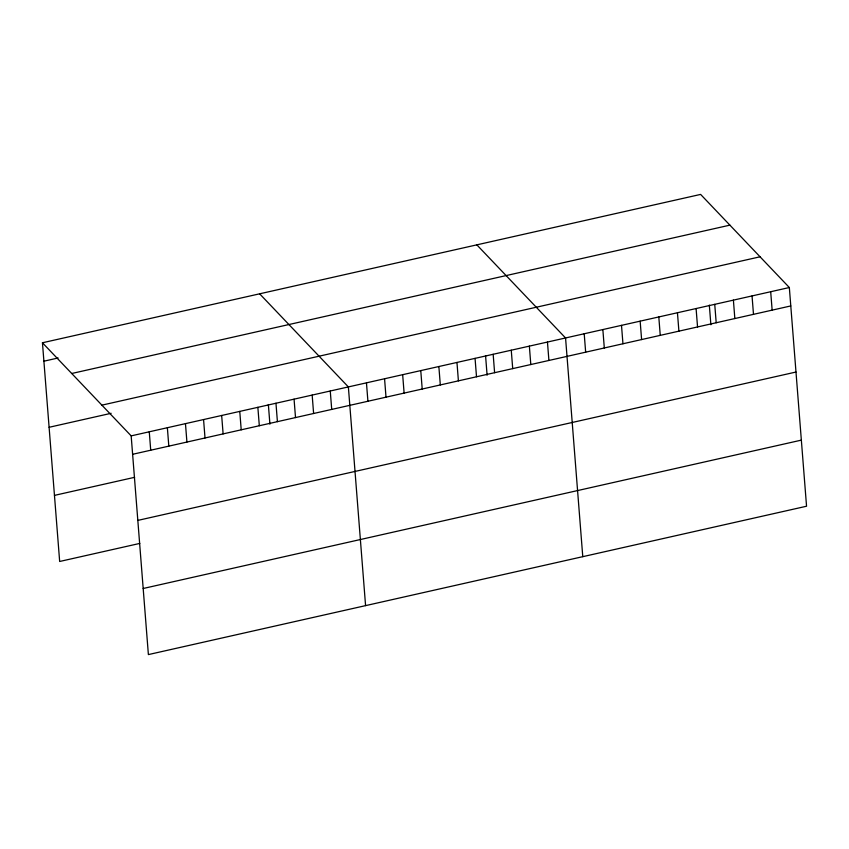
<?xml version="1.0" encoding="UTF-8"?>
<svg xmlns="http://www.w3.org/2000/svg" width="849" height="849" viewBox="0 0 849 849"><rect width="100%" height="100%" fill="white"/><g stroke="black" fill="none" stroke-linecap="round" stroke-linejoin="round"><path stroke-width="1.27" d="M42.45 342.773L700.616 194.41L789.337 287.524L806.55 506.227L148.384 654.59L131.171 435.877L42.45 342.773L59.663 561.476L139.82 543.413M43.904 361.196L58.125 357.981M71.73 373.496L729.896 225.144M101.891 405.153L760.057 256.801M49.104 427.291L111.155 413.293M131.171 435.877L789.337 287.524M132.614 454.3L790.79 305.937M54.463 495.381L134.62 477.318M137.825 520.395L795.991 372.032M143.184 588.495L801.35 440.132M476.841 244.862L565.561 337.966L582.775 556.668M259.645 293.818L348.366 386.921L365.579 605.624M770.69 291.727L772.144 310.14M752.044 295.93L753.488 314.342M733.398 300.132L734.841 318.555M714.741 304.335L716.195 322.758M709.329 305.12L710.878 324.764M696.095 308.537L697.549 326.961M677.449 312.74L678.903 331.163M658.803 316.942L660.246 335.366M640.157 321.155L641.6 339.568M621.5 325.358L622.954 343.771M602.854 329.561L604.308 347.973M584.208 333.763L585.661 352.176M547.456 342.041L548.91 360.464M529.362 346.127L530.805 364.539M511.257 350.202L512.711 368.625M493.163 354.288L494.606 372.7M485.554 355.561L487.103 375.205M475.058 358.363L476.512 376.786M456.964 362.449L458.407 380.861M438.859 366.524L440.313 384.937M420.764 370.599L422.208 389.022M402.659 374.685L404.113 393.098M384.565 378.76L386.008 397.183M366.46 382.846L367.914 401.259M330.261 391.007L331.715 409.42M312.167 395.082L313.61 413.495M294.062 399.168L295.516 417.581M275.967 403.243L277.411 421.656M268.358 404.517L269.908 424.16M257.863 407.318L259.316 425.742M239.768 411.404L241.212 429.817M221.663 415.479L223.117 433.903M203.569 419.565L205.012 437.978M185.464 423.64L186.918 442.064M167.37 427.726L168.813 446.139M149.265 431.801L150.719 450.214"/></g></svg>
